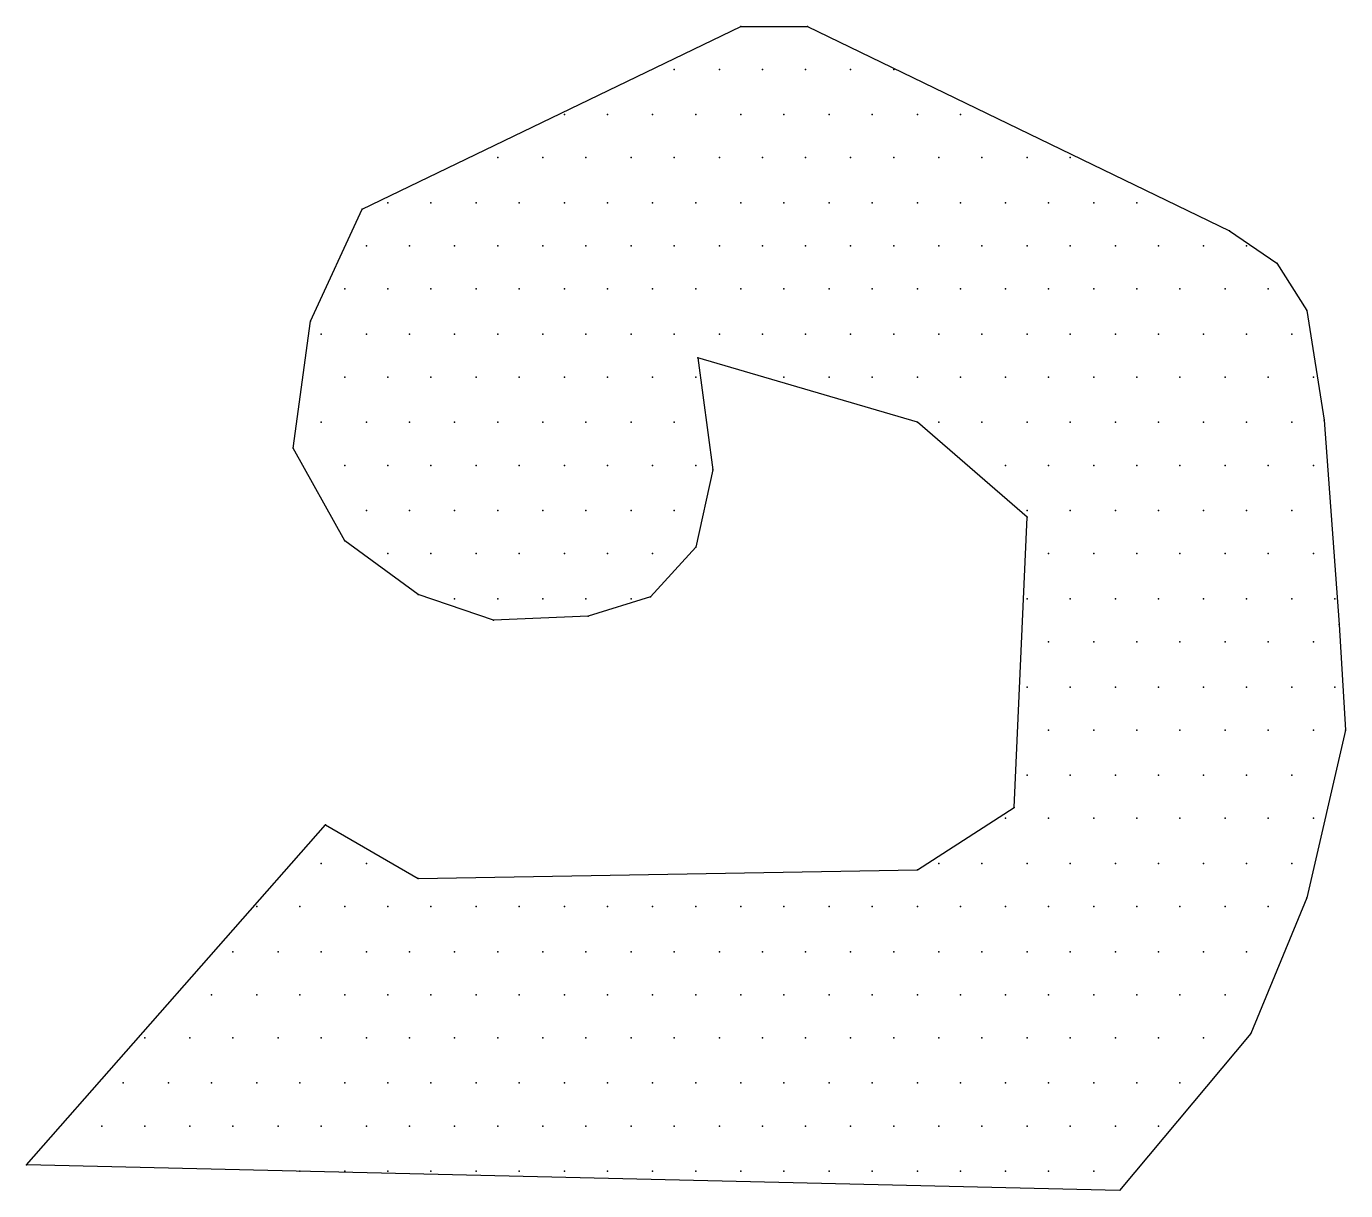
# Model space of a CAD drawing. Extents: x 180421 to 182279, y 668879 to 669787.
# Drawn here: x 180598.23 to 180601.465, y 669597.84 to 669600.695 of the extents above; entities that cross this region are included whole.
import ezdxf

# ---------------------------------------------------------------- set-up
doc = ezdxf.new("R2010")
doc.units = 0
doc.header["$LTSCALE"] = 2.5
doc.header["$MEASUREMENT"] = 0
doc.layers.get('0').update_dxf_attribs({"linetype": 'CONTINUOUS'})
doc.layers.add('KOTERET', color=1, linetype='CONTINUOUS')

# ---------------------------------------------------------------- blocks, each defined once
blk = doc.blocks.new('elipsa')
at = {"layer": 'KOTERET', "color": 2, "linetype": 'Continuous'}
for points in [[(-2.6603, -14.4982), (-1.7313, -14.0496)], [(-1.7313, -14.0496), (-1.5677, -14.0496)], [(-1.5677, -14.0496), (-0.5332, -14.551)], [(-1.8949, -14.1551), (-1.8949, -14.1551)], [(-1.7841, -14.1551), (-1.7841, -14.1551)], [(-1.6785, -14.1551), (-1.6785, -14.1551)], [(-1.573, -14.1551), (-1.573, -14.1551)], [(-1.4621, -14.1551), (-1.4621, -14.1551)], [(-1.3566, -14.1551), (-1.3566, -14.1551)], [(-2.1641, -14.266), (-2.1641, -14.266)], [(-2.0586, -14.266), (-2.0586, -14.266)], [(-1.9477, -14.266), (-1.9477, -14.266)], [(-1.8422, -14.266), (-1.8422, -14.266)], [(-1.7313, -14.266), (-1.7313, -14.266)], [(-1.6258, -14.266), (-1.6258, -14.266)], [(-1.5149, -14.266), (-1.5149, -14.266)], [(-1.4094, -14.266), (-1.4094, -14.266)], [(-1.2985, -14.266), (-1.2985, -14.266)], [(-1.193, -14.266), (-1.193, -14.266)], [(-2.3278, -14.3715), (-2.3278, -14.3715)], [(-2.2169, -14.3715), (-2.2169, -14.3715)], [(-2.1114, -14.3715), (-2.1114, -14.3715)], [(-2.0005, -14.3715), (-2.0005, -14.3715)], [(-1.8949, -14.3715), (-1.8949, -14.3715)], [(-1.7841, -14.3715), (-1.7841, -14.3715)], [(-1.6785, -14.3715), (-1.6785, -14.3715)], [(-1.573, -14.3715), (-1.573, -14.3715)], [(-1.4621, -14.3715), (-1.4621, -14.3715)], [(-1.3566, -14.3715), (-1.3566, -14.3715)], [(-1.2457, -14.3715), (-1.2457, -14.3715)], [(-1.1402, -14.3715), (-1.1402, -14.3715)], [(-1.0293, -14.3715), (-1.0293, -14.3715)], [(-0.9238, -14.3715), (-0.9238, -14.3715)], [(-2.5969, -14.4824), (-2.5969, -14.4824)], [(-2.4914, -14.4824), (-2.4914, -14.4824)], [(-2.3805, -14.4824), (-2.3805, -14.4824)], [(-2.275, -14.4824), (-2.275, -14.4824)], [(-2.1641, -14.4824), (-2.1641, -14.4824)], [(-2.0586, -14.4824), (-2.0586, -14.4824)], [(-1.9477, -14.4824), (-1.9477, -14.4824)], [(-1.8422, -14.4824), (-1.8422, -14.4824)], [(-1.7313, -14.4824), (-1.7313, -14.4824)], [(-1.6258, -14.4824), (-1.6258, -14.4824)], [(-1.5149, -14.4824), (-1.5149, -14.4824)], [(-1.4094, -14.4824), (-1.4094, -14.4824)], [(-1.2985, -14.4824), (-1.2985, -14.4824)], [(-1.193, -14.4824), (-1.193, -14.4824)], [(-1.0821, -14.4824), (-1.0821, -14.4824)], [(-0.9765, -14.4824), (-0.9765, -14.4824)], [(-0.8657, -14.4824), (-0.8657, -14.4824)], [(-0.7601, -14.4824), (-0.7601, -14.4824)], [(-2.787, -14.7727), (-2.6603, -14.4982)], [(-0.5332, -14.551), (-0.4171, -14.6302)], [(-2.6497, -14.5879), (-2.6497, -14.5879)], [(-2.5442, -14.5879), (-2.5442, -14.5879)], [(-2.4333, -14.5879), (-2.4333, -14.5879)], [(-2.3278, -14.5879), (-2.3278, -14.5879)], [(-2.2169, -14.5879), (-2.2169, -14.5879)], [(-2.1114, -14.5879), (-2.1114, -14.5879)], [(-2.0005, -14.5879), (-2.0005, -14.5879)], [(-1.8949, -14.5879), (-1.8949, -14.5879)], [(-1.7841, -14.5879), (-1.7841, -14.5879)], [(-1.6785, -14.5879), (-1.6785, -14.5879)], [(-1.573, -14.5879), (-1.573, -14.5879)], [(-1.4621, -14.5879), (-1.4621, -14.5879)], [(-1.3566, -14.5879), (-1.3566, -14.5879)], [(-1.2457, -14.5879), (-1.2457, -14.5879)], [(-1.1402, -14.5879), (-1.1402, -14.5879)], [(-1.0293, -14.5879), (-1.0293, -14.5879)], [(-0.9238, -14.5879), (-0.9238, -14.5879)], [(-0.8129, -14.5879), (-0.8129, -14.5879)], [(-0.7074, -14.5879), (-0.7074, -14.5879)], [(-0.5965, -14.5879), (-0.5965, -14.5879)], [(-0.491, -14.5879), (-0.491, -14.5879)], [(-0.4171, -14.6302), (-0.3432, -14.7463)], [(-2.7025, -14.6935), (-2.7025, -14.6935)], [(-2.5969, -14.6935), (-2.5969, -14.6935)], [(-2.4914, -14.6935), (-2.4914, -14.6935)], [(-2.3805, -14.6935), (-2.3805, -14.6935)], [(-2.275, -14.6935), (-2.275, -14.6935)], [(-2.1641, -14.6935), (-2.1641, -14.6935)], [(-2.0586, -14.6935), (-2.0586, -14.6935)], [(-1.9477, -14.6935), (-1.9477, -14.6935)], [(-1.8422, -14.6935), (-1.8422, -14.6935)], [(-1.7313, -14.6935), (-1.7313, -14.6935)], [(-1.6258, -14.6935), (-1.6258, -14.6935)], [(-1.5149, -14.6935), (-1.5149, -14.6935)], [(-1.4094, -14.6935), (-1.4094, -14.6935)], [(-1.2985, -14.6935), (-1.2985, -14.6935)], [(-1.193, -14.6935), (-1.193, -14.6935)], [(-1.0821, -14.6935), (-1.0821, -14.6935)], [(-0.9765, -14.6935), (-0.9765, -14.6935)], [(-0.8657, -14.6935), (-0.8657, -14.6935)], [(-0.7601, -14.6935), (-0.7601, -14.6935)], [(-0.6546, -14.6935), (-0.6546, -14.6935)], [(-0.5437, -14.6935), (-0.5437, -14.6935)], [(-0.4382, -14.6935), (-0.4382, -14.6935)], [(-0.3432, -14.7463), (-0.3009, -15.0155)], [(-2.8292, -15.0841), (-2.787, -14.7727)], [(-2.7606, -14.8043), (-2.7606, -14.8043)], [(-2.6497, -14.8043), (-2.6497, -14.8043)], [(-2.5442, -14.8043), (-2.5442, -14.8043)], [(-2.4333, -14.8043), (-2.4333, -14.8043)], [(-2.3278, -14.8043), (-2.3278, -14.8043)], [(-2.2169, -14.8043), (-2.2169, -14.8043)], [(-2.1114, -14.8043), (-2.1114, -14.8043)], [(-2.0005, -14.8043), (-2.0005, -14.8043)], [(-1.8949, -14.8043), (-1.8949, -14.8043)], [(-1.7841, -14.8043), (-1.7841, -14.8043)], [(-1.6785, -14.8043), (-1.6785, -14.8043)], [(-1.573, -14.8043), (-1.573, -14.8043)], [(-1.4621, -14.8043), (-1.4621, -14.8043)], [(-1.3566, -14.8043), (-1.3566, -14.8043)], [(-1.2457, -14.8043), (-1.2457, -14.8043)], [(-1.1402, -14.8043), (-1.1402, -14.8043)], [(-1.0293, -14.8043), (-1.0293, -14.8043)], [(-0.9238, -14.8043), (-0.9238, -14.8043)], [(-0.8129, -14.8043), (-0.8129, -14.8043)], [(-0.7074, -14.8043), (-0.7074, -14.8043)], [(-0.5965, -14.8043), (-0.5965, -14.8043)], [(-0.491, -14.8043), (-0.491, -14.8043)], [(-0.3801, -14.8043), (-0.3801, -14.8043)], [(-1.2985, -15.0207), (-1.8369, -14.8624)], [(-1.8369, -14.8624), (-1.7999, -15.1369)], [(-2.7025, -14.9099), (-2.7025, -14.9099)], [(-2.5969, -14.9099), (-2.5969, -14.9099)], [(-2.4914, -14.9099), (-2.4914, -14.9099)], [(-2.3805, -14.9099), (-2.3805, -14.9099)], [(-2.275, -14.9099), (-2.275, -14.9099)], [(-2.1641, -14.9099), (-2.1641, -14.9099)], [(-2.0586, -14.9099), (-2.0586, -14.9099)], [(-1.9477, -14.9099), (-1.9477, -14.9099)], [(-1.8422, -14.9099), (-1.8422, -14.9099)], [(-1.6258, -14.9099), (-1.6258, -14.9099)], [(-1.5149, -14.9099), (-1.5149, -14.9099)], [(-1.4094, -14.9099), (-1.4094, -14.9099)], [(-1.2985, -14.9099), (-1.2985, -14.9099)], [(-1.193, -14.9099), (-1.193, -14.9099)], [(-1.0821, -14.9099), (-1.0821, -14.9099)], [(-0.9765, -14.9099), (-0.9765, -14.9099)], [(-0.8657, -14.9099), (-0.8657, -14.9099)], [(-0.7601, -14.9099), (-0.7601, -14.9099)], [(-0.6546, -14.9099), (-0.6546, -14.9099)], [(-0.5437, -14.9099), (-0.5437, -14.9099)], [(-0.4382, -14.9099), (-0.4382, -14.9099)], [(-0.3273, -14.9099), (-0.3273, -14.9099)], [(-2.7606, -15.0207), (-2.7606, -15.0207)], [(-2.6497, -15.0207), (-2.6497, -15.0207)], [(-2.5442, -15.0207), (-2.5442, -15.0207)], [(-2.4333, -15.0207), (-2.4333, -15.0207)], [(-2.3278, -15.0207), (-2.3278, -15.0207)], [(-2.2169, -15.0207), (-2.2169, -15.0207)], [(-2.1114, -15.0207), (-2.1114, -15.0207)], [(-2.0005, -15.0207), (-2.0005, -15.0207)], [(-1.8949, -15.0207), (-1.8949, -15.0207)], [(-1.0293, -15.253), (-1.2985, -15.0207)], [(-1.2457, -15.0207), (-1.2457, -15.0207)], [(-1.1402, -15.0207), (-1.1402, -15.0207)], [(-1.0293, -15.0207), (-1.0293, -15.0207)], [(-0.9238, -15.0207), (-0.9238, -15.0207)], [(-0.8129, -15.0207), (-0.8129, -15.0207)], [(-0.7074, -15.0207), (-0.7074, -15.0207)], [(-0.5965, -15.0207), (-0.5965, -15.0207)], [(-0.491, -15.0207), (-0.491, -15.0207)], [(-0.3801, -15.0207), (-0.3801, -15.0207)], [(-0.3009, -15.0155), (-0.264, -15.5169)], [(-2.7025, -15.311), (-2.8292, -15.0841)], [(-2.7025, -15.1263), (-2.7025, -15.1263)], [(-2.5969, -15.1263), (-2.5969, -15.1263)], [(-2.4914, -15.1263), (-2.4914, -15.1263)], [(-2.3805, -15.1263), (-2.3805, -15.1263)], [(-2.275, -15.1263), (-2.275, -15.1263)], [(-2.1641, -15.1263), (-2.1641, -15.1263)], [(-2.0586, -15.1263), (-2.0586, -15.1263)], [(-1.9477, -15.1263), (-1.9477, -15.1263)], [(-1.8422, -15.1263), (-1.8422, -15.1263)], [(-1.7999, -15.1369), (-1.8422, -15.3269)], [(-1.0821, -15.1263), (-1.0821, -15.1263)], [(-0.9765, -15.1263), (-0.9765, -15.1263)], [(-0.8657, -15.1263), (-0.8657, -15.1263)], [(-0.7601, -15.1263), (-0.7601, -15.1263)], [(-0.6546, -15.1263), (-0.6546, -15.1263)], [(-0.5437, -15.1263), (-0.5437, -15.1263)], [(-0.4382, -15.1263), (-0.4382, -15.1263)], [(-0.3273, -15.1263), (-0.3273, -15.1263)], [(-2.6497, -15.2372), (-2.6497, -15.2372)], [(-2.5442, -15.2372), (-2.5442, -15.2372)], [(-2.4333, -15.2372), (-2.4333, -15.2372)], [(-2.3278, -15.2372), (-2.3278, -15.2372)], [(-2.2169, -15.2372), (-2.2169, -15.2372)], [(-2.1114, -15.2372), (-2.1114, -15.2372)], [(-2.0005, -15.2372), (-2.0005, -15.2372)], [(-1.8949, -15.2372), (-1.8949, -15.2372)], [(-1.0293, -15.2372), (-1.0293, -15.2372)], [(-0.9238, -15.2372), (-0.9238, -15.2372)], [(-0.8129, -15.2372), (-0.8129, -15.2372)], [(-0.7074, -15.2372), (-0.7074, -15.2372)], [(-0.5965, -15.2372), (-0.5965, -15.2372)], [(-0.491, -15.2372), (-0.491, -15.2372)], [(-0.3801, -15.2372), (-0.3801, -15.2372)], [(-1.061, -15.9655), (-1.0293, -15.253)], [(-2.523, -15.443), (-2.7025, -15.311)], [(-1.8422, -15.3269), (-1.953, -15.4483)], [(-2.5969, -15.3427), (-2.5969, -15.3427)], [(-2.4914, -15.3427), (-2.4914, -15.3427)], [(-2.3805, -15.3427), (-2.3805, -15.3427)], [(-2.275, -15.3427), (-2.275, -15.3427)], [(-2.1641, -15.3427), (-2.1641, -15.3427)], [(-2.0586, -15.3427), (-2.0586, -15.3427)], [(-1.9477, -15.3427), (-1.9477, -15.3427)], [(-0.9765, -15.3427), (-0.9765, -15.3427)], [(-0.8657, -15.3427), (-0.8657, -15.3427)], [(-0.7601, -15.3427), (-0.7601, -15.3427)], [(-0.6546, -15.3427), (-0.6546, -15.3427)], [(-0.5437, -15.3427), (-0.5437, -15.3427)], [(-0.4382, -15.3427), (-0.4382, -15.3427)], [(-0.3273, -15.3427), (-0.3273, -15.3427)], [(-2.3383, -15.5063), (-2.523, -15.443)], [(-2.4333, -15.4536), (-2.4333, -15.4536)], [(-2.3278, -15.4536), (-2.3278, -15.4536)], [(-2.2169, -15.4536), (-2.2169, -15.4536)], [(-2.1114, -15.4536), (-2.1114, -15.4536)], [(-1.953, -15.4483), (-2.1061, -15.4958)], [(-2.0005, -15.4536), (-2.0005, -15.4536)], [(-1.0293, -15.4536), (-1.0293, -15.4536)], [(-0.9238, -15.4536), (-0.9238, -15.4536)], [(-0.8129, -15.4536), (-0.8129, -15.4536)], [(-0.7074, -15.4536), (-0.7074, -15.4536)], [(-0.5965, -15.4536), (-0.5965, -15.4536)], [(-0.491, -15.4536), (-0.491, -15.4536)], [(-0.3801, -15.4536), (-0.3801, -15.4536)], [(-0.2746, -15.4536), (-0.2746, -15.4536)], [(-2.1061, -15.4958), (-2.3383, -15.5063)], [(-0.264, -15.5169), (-0.2482, -15.7755)], [(-0.9765, -15.5591), (-0.9765, -15.5591)], [(-0.8657, -15.5591), (-0.8657, -15.5591)], [(-0.7601, -15.5591), (-0.7601, -15.5591)], [(-0.6546, -15.5591), (-0.6546, -15.5591)], [(-0.5437, -15.5591), (-0.5437, -15.5591)], [(-0.4382, -15.5591), (-0.4382, -15.5591)], [(-0.3273, -15.5591), (-0.3273, -15.5591)], [(-1.0293, -15.67), (-1.0293, -15.67)], [(-0.9238, -15.67), (-0.9238, -15.67)], [(-0.8129, -15.67), (-0.8129, -15.67)], [(-0.7074, -15.67), (-0.7074, -15.67)], [(-0.5965, -15.67), (-0.5965, -15.67)], [(-0.491, -15.67), (-0.491, -15.67)], [(-0.3801, -15.67), (-0.3801, -15.67)], [(-0.2746, -15.67), (-0.2746, -15.67)], [(-0.9765, -15.7755), (-0.9765, -15.7755)], [(-0.8657, -15.7755), (-0.8657, -15.7755)], [(-0.7601, -15.7755), (-0.7601, -15.7755)], [(-0.6546, -15.7755), (-0.6546, -15.7755)], [(-0.5437, -15.7755), (-0.5437, -15.7755)], [(-0.4382, -15.7755), (-0.4382, -15.7755)], [(-0.2482, -15.7755), (-0.3432, -16.1872)], [(-0.3273, -15.7755), (-0.3273, -15.7755)], [(-1.0293, -15.8864), (-1.0293, -15.8864)], [(-0.9238, -15.8864), (-0.9238, -15.8864)], [(-0.8129, -15.8864), (-0.8129, -15.8864)], [(-0.7074, -15.8864), (-0.7074, -15.8864)], [(-0.5965, -15.8864), (-0.5965, -15.8864)], [(-0.491, -15.8864), (-0.491, -15.8864)], [(-0.3801, -15.8864), (-0.3801, -15.8864)], [(-1.2985, -16.1186), (-1.061, -15.9655)], [(-3.4837, -16.8417), (-2.75, -16.0078)], [(-2.75, -16.0078), (-2.523, -16.1397)], [(-1.0821, -15.9919), (-1.0821, -15.9919)], [(-0.9765, -15.9919), (-0.9765, -15.9919)], [(-0.8657, -15.9919), (-0.8657, -15.9919)], [(-0.7601, -15.9919), (-0.7601, -15.9919)], [(-0.6546, -15.9919), (-0.6546, -15.9919)], [(-0.5437, -15.9919), (-0.5437, -15.9919)], [(-0.4382, -15.9919), (-0.4382, -15.9919)], [(-0.3273, -15.9919), (-0.3273, -15.9919)], [(-2.7606, -16.1028), (-2.7606, -16.1028)], [(-2.6497, -16.1028), (-2.6497, -16.1028)], [(-1.2457, -16.1028), (-1.2457, -16.1028)], [(-1.1402, -16.1028), (-1.1402, -16.1028)], [(-1.0293, -16.1028), (-1.0293, -16.1028)], [(-0.9238, -16.1028), (-0.9238, -16.1028)], [(-0.8129, -16.1028), (-0.8129, -16.1028)], [(-0.7074, -16.1028), (-0.7074, -16.1028)], [(-0.5965, -16.1028), (-0.5965, -16.1028)], [(-0.491, -16.1028), (-0.491, -16.1028)], [(-0.3801, -16.1028), (-0.3801, -16.1028)], [(-2.523, -16.1397), (-1.2985, -16.1186)], [(-2.9189, -16.2083), (-2.9189, -16.2083)], [(-2.8133, -16.2083), (-2.8133, -16.2083)], [(-2.7025, -16.2083), (-2.7025, -16.2083)], [(-2.5969, -16.2083), (-2.5969, -16.2083)], [(-2.4914, -16.2083), (-2.4914, -16.2083)], [(-2.3805, -16.2083), (-2.3805, -16.2083)], [(-2.275, -16.2083), (-2.275, -16.2083)], [(-2.1641, -16.2083), (-2.1641, -16.2083)], [(-2.0586, -16.2083), (-2.0586, -16.2083)], [(-1.9477, -16.2083), (-1.9477, -16.2083)], [(-1.8422, -16.2083), (-1.8422, -16.2083)], [(-1.7313, -16.2083), (-1.7313, -16.2083)], [(-1.6258, -16.2083), (-1.6258, -16.2083)], [(-1.5149, -16.2083), (-1.5149, -16.2083)], [(-1.4094, -16.2083), (-1.4094, -16.2083)], [(-1.2985, -16.2083), (-1.2985, -16.2083)], [(-1.193, -16.2083), (-1.193, -16.2083)], [(-1.0821, -16.2083), (-1.0821, -16.2083)], [(-0.9765, -16.2083), (-0.9765, -16.2083)], [(-0.8657, -16.2083), (-0.8657, -16.2083)], [(-0.7601, -16.2083), (-0.7601, -16.2083)], [(-0.6546, -16.2083), (-0.6546, -16.2083)], [(-0.5437, -16.2083), (-0.5437, -16.2083)], [(-0.3432, -16.1872), (-0.4804, -16.5197)], [(-0.4382, -16.2083), (-0.4382, -16.2083)], [(-2.977, -16.3192), (-2.977, -16.3192)], [(-2.8661, -16.3192), (-2.8661, -16.3192)], [(-2.7606, -16.3192), (-2.7606, -16.3192)], [(-2.6497, -16.3192), (-2.6497, -16.3192)], [(-2.5442, -16.3192), (-2.5442, -16.3192)], [(-2.4333, -16.3192), (-2.4333, -16.3192)], [(-2.3278, -16.3192), (-2.3278, -16.3192)], [(-2.2169, -16.3192), (-2.2169, -16.3192)], [(-2.1114, -16.3192), (-2.1114, -16.3192)], [(-2.0005, -16.3192), (-2.0005, -16.3192)], [(-1.8949, -16.3192), (-1.8949, -16.3192)], [(-1.7841, -16.3192), (-1.7841, -16.3192)], [(-1.6785, -16.3192), (-1.6785, -16.3192)], [(-1.573, -16.3192), (-1.573, -16.3192)], [(-1.4621, -16.3192), (-1.4621, -16.3192)], [(-1.3566, -16.3192), (-1.3566, -16.3192)], [(-1.2457, -16.3192), (-1.2457, -16.3192)], [(-1.1402, -16.3192), (-1.1402, -16.3192)], [(-1.0293, -16.3192), (-1.0293, -16.3192)], [(-0.9238, -16.3192), (-0.9238, -16.3192)], [(-0.8129, -16.3192), (-0.8129, -16.3192)], [(-0.7074, -16.3192), (-0.7074, -16.3192)], [(-0.5965, -16.3192), (-0.5965, -16.3192)], [(-0.491, -16.3192), (-0.491, -16.3192)], [(-3.0298, -16.4247), (-3.0298, -16.4247)], [(-2.9189, -16.4247), (-2.9189, -16.4247)], [(-2.8133, -16.4247), (-2.8133, -16.4247)], [(-2.7025, -16.4247), (-2.7025, -16.4247)], [(-2.5969, -16.4247), (-2.5969, -16.4247)], [(-2.4914, -16.4247), (-2.4914, -16.4247)], [(-2.3805, -16.4247), (-2.3805, -16.4247)], [(-2.275, -16.4247), (-2.275, -16.4247)], [(-2.1641, -16.4247), (-2.1641, -16.4247)], [(-2.0586, -16.4247), (-2.0586, -16.4247)], [(-1.9477, -16.4247), (-1.9477, -16.4247)], [(-1.8422, -16.4247), (-1.8422, -16.4247)], [(-1.7313, -16.4247), (-1.7313, -16.4247)], [(-1.6258, -16.4247), (-1.6258, -16.4247)], [(-1.5149, -16.4247), (-1.5149, -16.4247)], [(-1.4094, -16.4247), (-1.4094, -16.4247)], [(-1.2985, -16.4247), (-1.2985, -16.4247)], [(-1.193, -16.4247), (-1.193, -16.4247)], [(-1.0821, -16.4247), (-1.0821, -16.4247)], [(-0.9765, -16.4247), (-0.9765, -16.4247)], [(-0.8657, -16.4247), (-0.8657, -16.4247)], [(-0.7601, -16.4247), (-0.7601, -16.4247)], [(-0.6546, -16.4247), (-0.6546, -16.4247)], [(-0.5437, -16.4247), (-0.5437, -16.4247)], [(-3.1934, -16.5303), (-3.1934, -16.5303)], [(-3.0825, -16.5303), (-3.0825, -16.5303)], [(-2.977, -16.5303), (-2.977, -16.5303)], [(-2.8661, -16.5303), (-2.8661, -16.5303)], [(-2.7606, -16.5303), (-2.7606, -16.5303)], [(-2.6497, -16.5303), (-2.6497, -16.5303)], [(-2.5442, -16.5303), (-2.5442, -16.5303)], [(-2.4333, -16.5303), (-2.4333, -16.5303)], [(-2.3278, -16.5303), (-2.3278, -16.5303)], [(-2.2169, -16.5303), (-2.2169, -16.5303)], [(-2.1114, -16.5303), (-2.1114, -16.5303)], [(-2.0005, -16.5303), (-2.0005, -16.5303)], [(-1.8949, -16.5303), (-1.8949, -16.5303)], [(-1.7841, -16.5303), (-1.7841, -16.5303)], [(-1.6785, -16.5303), (-1.6785, -16.5303)], [(-1.573, -16.5303), (-1.573, -16.5303)], [(-1.4621, -16.5303), (-1.4621, -16.5303)], [(-1.3566, -16.5303), (-1.3566, -16.5303)], [(-1.2457, -16.5303), (-1.2457, -16.5303)], [(-1.1402, -16.5303), (-1.1402, -16.5303)], [(-1.0293, -16.5303), (-1.0293, -16.5303)], [(-0.9238, -16.5303), (-0.9238, -16.5303)], [(-0.8129, -16.5303), (-0.8129, -16.5303)], [(-0.4804, -16.5197), (-0.8024, -16.9051)], [(-0.7074, -16.5303), (-0.7074, -16.5303)], [(-0.5965, -16.5303), (-0.5965, -16.5303)], [(-3.2462, -16.6411), (-3.2462, -16.6411)], [(-3.1353, -16.6411), (-3.1353, -16.6411)], [(-3.0298, -16.6411), (-3.0298, -16.6411)], [(-2.9189, -16.6411), (-2.9189, -16.6411)], [(-2.8133, -16.6411), (-2.8133, -16.6411)], [(-2.7025, -16.6411), (-2.7025, -16.6411)], [(-2.5969, -16.6411), (-2.5969, -16.6411)], [(-2.4914, -16.6411), (-2.4914, -16.6411)], [(-2.3805, -16.6411), (-2.3805, -16.6411)], [(-2.275, -16.6411), (-2.275, -16.6411)], [(-2.1641, -16.6411), (-2.1641, -16.6411)], [(-2.0586, -16.6411), (-2.0586, -16.6411)], [(-1.9477, -16.6411), (-1.9477, -16.6411)], [(-1.8422, -16.6411), (-1.8422, -16.6411)], [(-1.7313, -16.6411), (-1.7313, -16.6411)], [(-1.6258, -16.6411), (-1.6258, -16.6411)], [(-1.5149, -16.6411), (-1.5149, -16.6411)], [(-1.4094, -16.6411), (-1.4094, -16.6411)], [(-1.2985, -16.6411), (-1.2985, -16.6411)], [(-1.193, -16.6411), (-1.193, -16.6411)], [(-1.0821, -16.6411), (-1.0821, -16.6411)], [(-0.9765, -16.6411), (-0.9765, -16.6411)], [(-0.8657, -16.6411), (-0.8657, -16.6411)], [(-0.7601, -16.6411), (-0.7601, -16.6411)], [(-0.6546, -16.6411), (-0.6546, -16.6411)], [(-3.2989, -16.7467), (-3.2989, -16.7467)], [(-3.1934, -16.7467), (-3.1934, -16.7467)], [(-3.0825, -16.7467), (-3.0825, -16.7467)], [(-2.977, -16.7467), (-2.977, -16.7467)], [(-2.8661, -16.7467), (-2.8661, -16.7467)], [(-2.7606, -16.7467), (-2.7606, -16.7467)], [(-2.6497, -16.7467), (-2.6497, -16.7467)], [(-2.5442, -16.7467), (-2.5442, -16.7467)], [(-2.4333, -16.7467), (-2.4333, -16.7467)], [(-2.3278, -16.7467), (-2.3278, -16.7467)], [(-2.2169, -16.7467), (-2.2169, -16.7467)], [(-2.1114, -16.7467), (-2.1114, -16.7467)], [(-2.0005, -16.7467), (-2.0005, -16.7467)], [(-1.8949, -16.7467), (-1.8949, -16.7467)], [(-1.7841, -16.7467), (-1.7841, -16.7467)], [(-1.6785, -16.7467), (-1.6785, -16.7467)], [(-1.573, -16.7467), (-1.573, -16.7467)], [(-1.4621, -16.7467), (-1.4621, -16.7467)], [(-1.3566, -16.7467), (-1.3566, -16.7467)], [(-1.2457, -16.7467), (-1.2457, -16.7467)], [(-1.1402, -16.7467), (-1.1402, -16.7467)], [(-1.0293, -16.7467), (-1.0293, -16.7467)], [(-0.9238, -16.7467), (-0.9238, -16.7467)], [(-0.8129, -16.7467), (-0.8129, -16.7467)], [(-0.7074, -16.7467), (-0.7074, -16.7467)], [(-0.8024, -16.9051), (-3.4837, -16.8417)], [(-2.8133, -16.8575), (-2.8133, -16.8575)], [(-2.7025, -16.8575), (-2.7025, -16.8575)], [(-2.5969, -16.8575), (-2.5969, -16.8575)], [(-2.4914, -16.8575), (-2.4914, -16.8575)], [(-2.3805, -16.8575), (-2.3805, -16.8575)], [(-2.275, -16.8575), (-2.275, -16.8575)], [(-2.1641, -16.8575), (-2.1641, -16.8575)], [(-2.0586, -16.8575), (-2.0586, -16.8575)], [(-1.9477, -16.8575), (-1.9477, -16.8575)], [(-1.8422, -16.8575), (-1.8422, -16.8575)], [(-1.7313, -16.8575), (-1.7313, -16.8575)], [(-1.6258, -16.8575), (-1.6258, -16.8575)], [(-1.5149, -16.8575), (-1.5149, -16.8575)], [(-1.4094, -16.8575), (-1.4094, -16.8575)], [(-1.2985, -16.8575), (-1.2985, -16.8575)], [(-1.193, -16.8575), (-1.193, -16.8575)], [(-1.0821, -16.8575), (-1.0821, -16.8575)], [(-0.9765, -16.8575), (-0.9765, -16.8575)], [(-0.8657, -16.8575), (-0.8657, -16.8575)]]:
    blk.add_lwpolyline(points, dxfattribs=at)
at = {"layer": 'KOTERET', "color": 1}
for p in [(-1.7313, -14.0496), (-1.7313, -14.0496), (-1.5677, -14.0496), (-1.5677, -14.0496), (-1.8949, -14.1551), (-1.8949, -14.1551), (-1.7841, -14.1551), (-1.7841, -14.1551), (-1.6785, -14.1551), (-1.6785, -14.1551), (-1.573, -14.1551), (-1.573, -14.1551), (-1.4621, -14.1551), (-1.4621, -14.1551), (-1.3566, -14.1551), (-1.3566, -14.1551), (-2.1641, -14.266), (-2.1641, -14.266), (-2.0586, -14.266), (-2.0586, -14.266), (-1.9477, -14.266), (-1.9477, -14.266), (-1.8422, -14.266), (-1.8422, -14.266), (-1.7313, -14.266), (-1.7313, -14.266), (-1.6258, -14.266), (-1.6258, -14.266), (-1.5149, -14.266), (-1.5149, -14.266), (-1.4094, -14.266), (-1.4094, -14.266), (-1.2985, -14.266), (-1.2985, -14.266), (-1.193, -14.266), (-1.193, -14.266), (-2.3278, -14.3715), (-2.3278, -14.3715), (-2.2169, -14.3715), (-2.2169, -14.3715), (-2.1114, -14.3715), (-2.1114, -14.3715), (-2.0005, -14.3715), (-2.0005, -14.3715), (-1.8949, -14.3715), (-1.8949, -14.3715), (-1.7841, -14.3715), (-1.7841, -14.3715), (-1.6785, -14.3715), (-1.6785, -14.3715), (-1.573, -14.3715), (-1.573, -14.3715), (-1.4621, -14.3715), (-1.4621, -14.3715), (-1.3566, -14.3715), (-1.3566, -14.3715), (-1.2457, -14.3715), (-1.2457, -14.3715), (-1.1402, -14.3715), (-1.1402, -14.3715), (-1.0293, -14.3715), (-1.0293, -14.3715), (-0.9238, -14.3715), (-0.9238, -14.3715), (-2.5969, -14.4824), (-2.5969, -14.4824), (-2.4914, -14.4824), (-2.4914, -14.4824), (-2.3805, -14.4824), (-2.3805, -14.4824), (-2.275, -14.4824), (-2.275, -14.4824), (-2.1641, -14.4824), (-2.1641, -14.4824), (-2.0586, -14.4824), (-2.0586, -14.4824), (-1.9477, -14.4824), (-1.9477, -14.4824), (-1.8422, -14.4824), (-1.8422, -14.4824), (-1.7313, -14.4824), (-1.7313, -14.4824), (-1.6258, -14.4824), (-1.6258, -14.4824), (-1.5149, -14.4824), (-1.5149, -14.4824), (-1.4094, -14.4824), (-1.4094, -14.4824), (-1.2985, -14.4824), (-1.2985, -14.4824), (-1.193, -14.4824), (-1.193, -14.4824), (-1.0821, -14.4824), (-1.0821, -14.4824), (-0.9765, -14.4824), (-0.9765, -14.4824), (-0.8657, -14.4824), (-0.8657, -14.4824), (-0.7601, -14.4824), (-0.7601, -14.4824), (-2.6603, -14.4982), (-2.6603, -14.4982), (-0.5332, -14.551), (-0.5332, -14.551), (-2.6497, -14.5879), (-2.6497, -14.5879), (-2.5442, -14.5879), (-2.5442, -14.5879), (-2.4333, -14.5879), (-2.4333, -14.5879), (-2.3278, -14.5879), (-2.3278, -14.5879), (-2.2169, -14.5879), (-2.2169, -14.5879), (-2.1114, -14.5879), (-2.1114, -14.5879), (-2.0005, -14.5879), (-2.0005, -14.5879), (-1.8949, -14.5879), (-1.8949, -14.5879), (-1.7841, -14.5879), (-1.7841, -14.5879), (-1.6785, -14.5879), (-1.6785, -14.5879), (-1.573, -14.5879), (-1.573, -14.5879), (-1.4621, -14.5879), (-1.4621, -14.5879), (-1.3566, -14.5879), (-1.3566, -14.5879), (-1.2457, -14.5879), (-1.2457, -14.5879), (-1.1402, -14.5879), (-1.1402, -14.5879), (-1.0293, -14.5879), (-1.0293, -14.5879), (-0.9238, -14.5879), (-0.9238, -14.5879), (-0.8129, -14.5879), (-0.8129, -14.5879), (-0.7074, -14.5879), (-0.7074, -14.5879), (-0.5965, -14.5879), (-0.5965, -14.5879), (-0.491, -14.5879), (-0.491, -14.5879), (-0.4171, -14.6302), (-0.4171, -14.6302), (-2.7025, -14.6935), (-2.7025, -14.6935), (-2.5969, -14.6935), (-2.5969, -14.6935), (-2.4914, -14.6935), (-2.4914, -14.6935), (-2.3805, -14.6935), (-2.3805, -14.6935), (-2.275, -14.6935), (-2.275, -14.6935), (-2.1641, -14.6935), (-2.1641, -14.6935), (-2.0586, -14.6935), (-2.0586, -14.6935), (-1.9477, -14.6935), (-1.9477, -14.6935), (-1.8422, -14.6935), (-1.8422, -14.6935), (-1.7313, -14.6935), (-1.7313, -14.6935), (-1.6258, -14.6935), (-1.6258, -14.6935), (-1.5149, -14.6935), (-1.5149, -14.6935), (-1.4094, -14.6935), (-1.4094, -14.6935), (-1.2985, -14.6935), (-1.2985, -14.6935), (-1.193, -14.6935), (-1.193, -14.6935), (-1.0821, -14.6935), (-1.0821, -14.6935), (-0.9765, -14.6935), (-0.9765, -14.6935), (-0.8657, -14.6935), (-0.8657, -14.6935), (-0.7601, -14.6935), (-0.7601, -14.6935), (-0.6546, -14.6935), (-0.6546, -14.6935), (-0.5437, -14.6935), (-0.5437, -14.6935), (-0.4382, -14.6935), (-0.4382, -14.6935), (-0.3432, -14.7463), (-0.3432, -14.7463), (-2.787, -14.7727), (-2.787, -14.7727), (-2.7606, -14.8043), (-2.7606, -14.8043), (-2.6497, -14.8043), (-2.6497, -14.8043), (-2.5442, -14.8043), (-2.5442, -14.8043), (-2.4333, -14.8043), (-2.4333, -14.8043), (-2.3278, -14.8043), (-2.3278, -14.8043), (-2.2169, -14.8043), (-2.2169, -14.8043), (-2.1114, -14.8043), (-2.1114, -14.8043), (-2.0005, -14.8043), (-2.0005, -14.8043), (-1.8949, -14.8043), (-1.8949, -14.8043), (-1.7841, -14.8043), (-1.7841, -14.8043), (-1.6785, -14.8043), (-1.6785, -14.8043), (-1.573, -14.8043), (-1.573, -14.8043), (-1.4621, -14.8043), (-1.4621, -14.8043), (-1.3566, -14.8043), (-1.3566, -14.8043), (-1.2457, -14.8043), (-1.2457, -14.8043), (-1.1402, -14.8043), (-1.1402, -14.8043), (-1.0293, -14.8043), (-1.0293, -14.8043), (-0.9238, -14.8043), (-0.9238, -14.8043), (-0.8129, -14.8043), (-0.8129, -14.8043), (-0.7074, -14.8043), (-0.7074, -14.8043), (-0.5965, -14.8043), (-0.5965, -14.8043), (-0.491, -14.8043), (-0.491, -14.8043), (-0.3801, -14.8043), (-0.3801, -14.8043), (-1.8369, -14.8624), (-1.8369, -14.8624), (-2.7025, -14.9099), (-2.7025, -14.9099), (-2.5969, -14.9099), (-2.5969, -14.9099), (-2.4914, -14.9099), (-2.4914, -14.9099), (-2.3805, -14.9099), (-2.3805, -14.9099), (-2.275, -14.9099), (-2.275, -14.9099), (-2.1641, -14.9099), (-2.1641, -14.9099), (-2.0586, -14.9099), (-2.0586, -14.9099), (-1.9477, -14.9099), (-1.9477, -14.9099), (-1.8422, -14.9099), (-1.8422, -14.9099), (-1.6258, -14.9099), (-1.6258, -14.9099), (-1.5149, -14.9099), (-1.5149, -14.9099), (-1.4094, -14.9099), (-1.4094, -14.9099), (-1.2985, -14.9099), (-1.2985, -14.9099), (-1.193, -14.9099), (-1.193, -14.9099), (-1.0821, -14.9099), (-1.0821, -14.9099), (-0.9765, -14.9099), (-0.9765, -14.9099), (-0.8657, -14.9099), (-0.8657, -14.9099), (-0.7601, -14.9099), (-0.7601, -14.9099), (-0.6546, -14.9099), (-0.6546, -14.9099), (-0.5437, -14.9099), (-0.5437, -14.9099), (-0.4382, -14.9099), (-0.4382, -14.9099), (-0.3273, -14.9099), (-0.3273, -14.9099), (-2.7606, -15.0207), (-2.7606, -15.0207), (-2.6497, -15.0207), (-2.6497, -15.0207), (-2.5442, -15.0207), (-2.5442, -15.0207), (-2.4333, -15.0207), (-2.4333, -15.0207), (-2.3278, -15.0207), (-2.3278, -15.0207), (-2.2169, -15.0207), (-2.2169, -15.0207), (-2.1114, -15.0207), (-2.1114, -15.0207), (-2.0005, -15.0207), (-2.0005, -15.0207), (-1.8949, -15.0207), (-1.8949, -15.0207), (-1.2985, -15.0207), (-1.2985, -15.0207), (-1.2457, -15.0207), (-1.2457, -15.0207), (-1.1402, -15.0207), (-1.1402, -15.0207), (-1.0293, -15.0207), (-1.0293, -15.0207), (-0.9238, -15.0207), (-0.9238, -15.0207), (-0.8129, -15.0207), (-0.8129, -15.0207), (-0.7074, -15.0207), (-0.7074, -15.0207), (-0.5965, -15.0207), (-0.5965, -15.0207), (-0.491, -15.0207), (-0.491, -15.0207), (-0.3801, -15.0207), (-0.3801, -15.0207), (-0.3009, -15.0155), (-0.3009, -15.0155), (-2.8292, -15.0841), (-2.8292, -15.0841), (-2.7025, -15.1263), (-2.7025, -15.1263), (-2.5969, -15.1263), (-2.5969, -15.1263), (-2.4914, -15.1263), (-2.4914, -15.1263), (-2.3805, -15.1263), (-2.3805, -15.1263), (-2.275, -15.1263), (-2.275, -15.1263), (-2.1641, -15.1263), (-2.1641, -15.1263), (-2.0586, -15.1263), (-2.0586, -15.1263), (-1.9477, -15.1263), (-1.9477, -15.1263), (-1.8422, -15.1263), (-1.8422, -15.1263), (-1.7999, -15.1369), (-1.7999, -15.1369), (-1.0821, -15.1263), (-1.0821, -15.1263), (-0.9765, -15.1263), (-0.9765, -15.1263), (-0.8657, -15.1263), (-0.8657, -15.1263), (-0.7601, -15.1263), (-0.7601, -15.1263), (-0.6546, -15.1263), (-0.6546, -15.1263), (-0.5437, -15.1263), (-0.5437, -15.1263), (-0.4382, -15.1263), (-0.4382, -15.1263), (-0.3273, -15.1263), (-0.3273, -15.1263), (-2.6497, -15.2372), (-2.6497, -15.2372), (-2.5442, -15.2372), (-2.5442, -15.2372), (-2.4333, -15.2372), (-2.4333, -15.2372), (-2.3278, -15.2372), (-2.3278, -15.2372), (-2.2169, -15.2372), (-2.2169, -15.2372), (-2.1114, -15.2372), (-2.1114, -15.2372), (-2.0005, -15.2372), (-2.0005, -15.2372), (-1.8949, -15.2372), (-1.8949, -15.2372), (-1.0293, -15.2372), (-1.0293, -15.2372), (-0.9238, -15.2372), (-0.9238, -15.2372), (-0.8129, -15.2372), (-0.8129, -15.2372), (-0.7074, -15.2372), (-0.7074, -15.2372), (-0.5965, -15.2372), (-0.5965, -15.2372), (-0.491, -15.2372), (-0.491, -15.2372), (-0.3801, -15.2372), (-0.3801, -15.2372), (-1.0293, -15.253), (-1.0293, -15.253), (-2.7025, -15.311), (-2.7025, -15.311), (-1.8422, -15.3269), (-1.8422, -15.3269), (-2.5969, -15.3427), (-2.5969, -15.3427), (-2.4914, -15.3427), (-2.4914, -15.3427), (-2.3805, -15.3427), (-2.3805, -15.3427), (-2.275, -15.3427), (-2.275, -15.3427), (-2.1641, -15.3427), (-2.1641, -15.3427), (-2.0586, -15.3427), (-2.0586, -15.3427), (-1.9477, -15.3427), (-1.9477, -15.3427), (-0.9765, -15.3427), (-0.9765, -15.3427), (-0.8657, -15.3427), (-0.8657, -15.3427), (-0.7601, -15.3427), (-0.7601, -15.3427), (-0.6546, -15.3427), (-0.6546, -15.3427), (-0.5437, -15.3427), (-0.5437, -15.3427), (-0.4382, -15.3427), (-0.4382, -15.3427), (-0.3273, -15.3427), (-0.3273, -15.3427), (-2.523, -15.443), (-2.523, -15.443), (-2.4333, -15.4536), (-2.4333, -15.4536), (-2.3278, -15.4536), (-2.3278, -15.4536), (-2.2169, -15.4536), (-2.2169, -15.4536), (-2.1114, -15.4536), (-2.1114, -15.4536), (-2.0005, -15.4536), (-2.0005, -15.4536), (-1.953, -15.4483), (-1.953, -15.4483), (-1.0293, -15.4536), (-1.0293, -15.4536), (-0.9238, -15.4536), (-0.9238, -15.4536), (-0.8129, -15.4536), (-0.8129, -15.4536), (-0.7074, -15.4536), (-0.7074, -15.4536), (-0.5965, -15.4536), (-0.5965, -15.4536), (-0.491, -15.4536), (-0.491, -15.4536), (-0.3801, -15.4536), (-0.3801, -15.4536), (-0.2746, -15.4536), (-0.2746, -15.4536), (-2.1061, -15.4958), (-2.1061, -15.4958), (-2.3383, -15.5063), (-2.3383, -15.5063), (-0.264, -15.5169), (-0.264, -15.5169), (-0.9765, -15.5591), (-0.9765, -15.5591), (-0.8657, -15.5591), (-0.8657, -15.5591), (-0.7601, -15.5591), (-0.7601, -15.5591), (-0.6546, -15.5591), (-0.6546, -15.5591), (-0.5437, -15.5591), (-0.5437, -15.5591), (-0.4382, -15.5591), (-0.4382, -15.5591), (-0.3273, -15.5591), (-0.3273, -15.5591), (-1.0293, -15.67), (-1.0293, -15.67), (-0.9238, -15.67), (-0.9238, -15.67), (-0.8129, -15.67), (-0.8129, -15.67), (-0.7074, -15.67), (-0.7074, -15.67), (-0.5965, -15.67), (-0.5965, -15.67), (-0.491, -15.67), (-0.491, -15.67), (-0.3801, -15.67), (-0.3801, -15.67), (-0.2746, -15.67), (-0.2746, -15.67), (-0.9765, -15.7755), (-0.9765, -15.7755), (-0.8657, -15.7755), (-0.8657, -15.7755), (-0.7601, -15.7755), (-0.7601, -15.7755), (-0.6546, -15.7755), (-0.6546, -15.7755), (-0.5437, -15.7755), (-0.5437, -15.7755), (-0.4382, -15.7755), (-0.4382, -15.7755), (-0.3273, -15.7755), (-0.3273, -15.7755), (-0.2482, -15.7755), (-0.2482, -15.7755), (-1.0293, -15.8864), (-1.0293, -15.8864), (-0.9238, -15.8864), (-0.9238, -15.8864), (-0.8129, -15.8864), (-0.8129, -15.8864), (-0.7074, -15.8864), (-0.7074, -15.8864), (-0.5965, -15.8864), (-0.5965, -15.8864), (-0.491, -15.8864), (-0.491, -15.8864), (-0.3801, -15.8864), (-0.3801, -15.8864), (-1.061, -15.9655), (-1.061, -15.9655), (-2.75, -16.0078), (-2.75, -16.0078), (-1.0821, -15.9919), (-1.0821, -15.9919), (-0.9765, -15.9919), (-0.9765, -15.9919), (-0.8657, -15.9919), (-0.8657, -15.9919), (-0.7601, -15.9919), (-0.7601, -15.9919), (-0.6546, -15.9919), (-0.6546, -15.9919), (-0.5437, -15.9919), (-0.5437, -15.9919), (-0.4382, -15.9919), (-0.4382, -15.9919), (-0.3273, -15.9919), (-0.3273, -15.9919), (-2.7606, -16.1028), (-2.7606, -16.1028), (-2.6497, -16.1028), (-2.6497, -16.1028), (-1.2457, -16.1028), (-1.2457, -16.1028), (-1.1402, -16.1028), (-1.1402, -16.1028), (-1.0293, -16.1028), (-1.0293, -16.1028), (-0.9238, -16.1028), (-0.9238, -16.1028), (-0.8129, -16.1028), (-0.8129, -16.1028), (-0.7074, -16.1028), (-0.7074, -16.1028), (-0.5965, -16.1028), (-0.5965, -16.1028), (-0.491, -16.1028), (-0.491, -16.1028), (-0.3801, -16.1028), (-0.3801, -16.1028), (-2.523, -16.1397), (-2.523, -16.1397), (-1.2985, -16.1186), (-1.2985, -16.1186), (-2.9189, -16.2083), (-2.9189, -16.2083), (-2.8133, -16.2083), (-2.8133, -16.2083), (-2.7025, -16.2083), (-2.7025, -16.2083), (-2.5969, -16.2083), (-2.5969, -16.2083), (-2.4914, -16.2083), (-2.4914, -16.2083), (-2.3805, -16.2083), (-2.3805, -16.2083), (-2.275, -16.2083), (-2.275, -16.2083), (-2.1641, -16.2083), (-2.1641, -16.2083), (-2.0586, -16.2083), (-2.0586, -16.2083), (-1.9477, -16.2083), (-1.9477, -16.2083), (-1.8422, -16.2083), (-1.8422, -16.2083), (-1.7313, -16.2083), (-1.7313, -16.2083), (-1.6258, -16.2083), (-1.6258, -16.2083), (-1.5149, -16.2083), (-1.5149, -16.2083), (-1.4094, -16.2083), (-1.4094, -16.2083), (-1.2985, -16.2083), (-1.2985, -16.2083), (-1.193, -16.2083), (-1.193, -16.2083), (-1.0821, -16.2083), (-1.0821, -16.2083), (-0.9765, -16.2083), (-0.9765, -16.2083), (-0.8657, -16.2083), (-0.8657, -16.2083), (-0.7601, -16.2083), (-0.7601, -16.2083), (-0.6546, -16.2083), (-0.6546, -16.2083), (-0.5437, -16.2083), (-0.5437, -16.2083), (-0.4382, -16.2083), (-0.4382, -16.2083), (-0.3432, -16.1872), (-0.3432, -16.1872), (-2.977, -16.3192), (-2.977, -16.3192), (-2.8661, -16.3192), (-2.8661, -16.3192), (-2.7606, -16.3192), (-2.7606, -16.3192), (-2.6497, -16.3192), (-2.6497, -16.3192), (-2.5442, -16.3192), (-2.5442, -16.3192), (-2.4333, -16.3192), (-2.4333, -16.3192), (-2.3278, -16.3192), (-2.3278, -16.3192), (-2.2169, -16.3192), (-2.2169, -16.3192), (-2.1114, -16.3192), (-2.1114, -16.3192), (-2.0005, -16.3192), (-2.0005, -16.3192), (-1.8949, -16.3192), (-1.8949, -16.3192), (-1.7841, -16.3192), (-1.7841, -16.3192), (-1.6785, -16.3192), (-1.6785, -16.3192), (-1.573, -16.3192), (-1.573, -16.3192), (-1.4621, -16.3192), (-1.4621, -16.3192), (-1.3566, -16.3192), (-1.3566, -16.3192), (-1.2457, -16.3192), (-1.2457, -16.3192), (-1.1402, -16.3192), (-1.1402, -16.3192), (-1.0293, -16.3192), (-1.0293, -16.3192), (-0.9238, -16.3192), (-0.9238, -16.3192), (-0.8129, -16.3192), (-0.8129, -16.3192), (-0.7074, -16.3192), (-0.7074, -16.3192), (-0.5965, -16.3192), (-0.5965, -16.3192), (-0.491, -16.3192), (-0.491, -16.3192), (-3.0298, -16.4247), (-3.0298, -16.4247), (-2.9189, -16.4247), (-2.9189, -16.4247), (-2.8133, -16.4247), (-2.8133, -16.4247), (-2.7025, -16.4247), (-2.7025, -16.4247), (-2.5969, -16.4247), (-2.5969, -16.4247), (-2.4914, -16.4247), (-2.4914, -16.4247), (-2.3805, -16.4247), (-2.3805, -16.4247), (-2.275, -16.4247), (-2.275, -16.4247), (-2.1641, -16.4247), (-2.1641, -16.4247), (-2.0586, -16.4247), (-2.0586, -16.4247), (-1.9477, -16.4247), (-1.9477, -16.4247), (-1.8422, -16.4247), (-1.8422, -16.4247), (-1.7313, -16.4247), (-1.7313, -16.4247), (-1.6258, -16.4247), (-1.6258, -16.4247), (-1.5149, -16.4247), (-1.5149, -16.4247), (-1.4094, -16.4247), (-1.4094, -16.4247), (-1.2985, -16.4247), (-1.2985, -16.4247), (-1.193, -16.4247), (-1.193, -16.4247), (-1.0821, -16.4247), (-1.0821, -16.4247), (-0.9765, -16.4247), (-0.9765, -16.4247), (-0.8657, -16.4247), (-0.8657, -16.4247), (-0.7601, -16.4247), (-0.7601, -16.4247), (-0.6546, -16.4247), (-0.6546, -16.4247), (-0.5437, -16.4247), (-0.5437, -16.4247), (-3.1934, -16.5303), (-3.1934, -16.5303), (-3.0825, -16.5303), (-3.0825, -16.5303), (-2.977, -16.5303), (-2.977, -16.5303), (-2.8661, -16.5303), (-2.8661, -16.5303), (-2.7606, -16.5303), (-2.7606, -16.5303), (-2.6497, -16.5303), (-2.6497, -16.5303), (-2.5442, -16.5303), (-2.5442, -16.5303), (-2.4333, -16.5303), (-2.4333, -16.5303), (-2.3278, -16.5303), (-2.3278, -16.5303), (-2.2169, -16.5303), (-2.2169, -16.5303), (-2.1114, -16.5303), (-2.1114, -16.5303), (-2.0005, -16.5303), (-2.0005, -16.5303), (-1.8949, -16.5303), (-1.8949, -16.5303), (-1.7841, -16.5303), (-1.7841, -16.5303), (-1.6785, -16.5303), (-1.6785, -16.5303), (-1.573, -16.5303), (-1.573, -16.5303), (-1.4621, -16.5303), (-1.4621, -16.5303), (-1.3566, -16.5303), (-1.3566, -16.5303), (-1.2457, -16.5303), (-1.2457, -16.5303), (-1.1402, -16.5303), (-1.1402, -16.5303), (-1.0293, -16.5303), (-1.0293, -16.5303), (-0.9238, -16.5303), (-0.9238, -16.5303), (-0.8129, -16.5303), (-0.8129, -16.5303), (-0.7074, -16.5303), (-0.7074, -16.5303), (-0.5965, -16.5303), (-0.5965, -16.5303), (-0.4804, -16.5197), (-0.4804, -16.5197), (-3.2462, -16.6411), (-3.2462, -16.6411), (-3.1353, -16.6411), (-3.1353, -16.6411), (-3.0298, -16.6411), (-3.0298, -16.6411), (-2.9189, -16.6411), (-2.9189, -16.6411), (-2.8133, -16.6411), (-2.8133, -16.6411), (-2.7025, -16.6411), (-2.7025, -16.6411), (-2.5969, -16.6411), (-2.5969, -16.6411), (-2.4914, -16.6411), (-2.4914, -16.6411), (-2.3805, -16.6411), (-2.3805, -16.6411), (-2.275, -16.6411), (-2.275, -16.6411), (-2.1641, -16.6411), (-2.1641, -16.6411), (-2.0586, -16.6411), (-2.0586, -16.6411), (-1.9477, -16.6411), (-1.9477, -16.6411), (-1.8422, -16.6411), (-1.8422, -16.6411), (-1.7313, -16.6411), (-1.7313, -16.6411), (-1.6258, -16.6411), (-1.6258, -16.6411), (-1.5149, -16.6411), (-1.5149, -16.6411), (-1.4094, -16.6411), (-1.4094, -16.6411), (-1.2985, -16.6411), (-1.2985, -16.6411), (-1.193, -16.6411), (-1.193, -16.6411), (-1.0821, -16.6411), (-1.0821, -16.6411), (-0.9765, -16.6411), (-0.9765, -16.6411), (-0.8657, -16.6411), (-0.8657, -16.6411), (-0.7601, -16.6411), (-0.7601, -16.6411), (-0.6546, -16.6411), (-0.6546, -16.6411), (-3.2989, -16.7467), (-3.2989, -16.7467), (-3.1934, -16.7467), (-3.1934, -16.7467), (-3.0825, -16.7467), (-3.0825, -16.7467), (-2.977, -16.7467), (-2.977, -16.7467), (-2.8661, -16.7467), (-2.8661, -16.7467), (-2.7606, -16.7467), (-2.7606, -16.7467), (-2.6497, -16.7467), (-2.6497, -16.7467), (-2.5442, -16.7467), (-2.5442, -16.7467), (-2.4333, -16.7467), (-2.4333, -16.7467), (-2.3278, -16.7467), (-2.3278, -16.7467), (-2.2169, -16.7467), (-2.2169, -16.7467), (-2.1114, -16.7467), (-2.1114, -16.7467), (-2.0005, -16.7467), (-2.0005, -16.7467), (-1.8949, -16.7467), (-1.8949, -16.7467), (-1.7841, -16.7467), (-1.7841, -16.7467), (-1.6785, -16.7467), (-1.6785, -16.7467), (-1.573, -16.7467), (-1.573, -16.7467), (-1.4621, -16.7467), (-1.4621, -16.7467), (-1.3566, -16.7467), (-1.3566, -16.7467), (-1.2457, -16.7467), (-1.2457, -16.7467), (-1.1402, -16.7467), (-1.1402, -16.7467), (-1.0293, -16.7467), (-1.0293, -16.7467), (-0.9238, -16.7467), (-0.9238, -16.7467), (-0.8129, -16.7467), (-0.8129, -16.7467), (-0.7074, -16.7467), (-0.7074, -16.7467), (-3.4837, -16.8417), (-3.4837, -16.8417), (-2.8133, -16.8575), (-2.8133, -16.8575), (-2.7025, -16.8575), (-2.7025, -16.8575), (-2.5969, -16.8575), (-2.5969, -16.8575), (-2.4914, -16.8575), (-2.4914, -16.8575), (-2.3805, -16.8575), (-2.3805, -16.8575), (-2.275, -16.8575), (-2.275, -16.8575), (-2.1641, -16.8575), (-2.1641, -16.8575), (-2.0586, -16.8575), (-2.0586, -16.8575), (-1.9477, -16.8575), (-1.9477, -16.8575), (-1.8422, -16.8575), (-1.8422, -16.8575), (-1.7313, -16.8575), (-1.7313, -16.8575), (-1.6258, -16.8575), (-1.6258, -16.8575), (-1.5149, -16.8575), (-1.5149, -16.8575), (-1.4094, -16.8575), (-1.4094, -16.8575), (-1.2985, -16.8575), (-1.2985, -16.8575), (-1.193, -16.8575), (-1.193, -16.8575), (-1.0821, -16.8575), (-1.0821, -16.8575), (-0.9765, -16.8575), (-0.9765, -16.8575), (-0.8657, -16.8575), (-0.8657, -16.8575)]:
    blk.add_point(p, dxfattribs=at)

msp = doc.modelspace()

# ---------------------------------------------------------------- block references
msp.add_blockref('elipsa', (180601.7133, 669614.7446))

doc.saveas('drawing.dxf')
